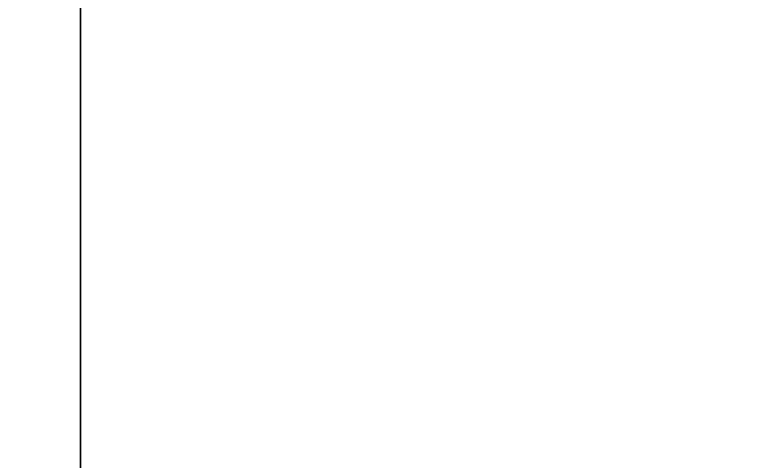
# Model space of a CAD drawing. Extents: x -100 to 4856, y -100 to 4830.
# Drawn here: x 91.36 to 98.5, y 2202.11 to 2206.46 of the extents above; entities that cross this region are included whole.
import ezdxf

# ---------------------------------------------------------------- set-up
doc = ezdxf.new("R2010")
doc.units = 0
for name, color, linetype in [('LAYER0', 7, 'CONTINUOUS'), ('LAYER148', 7, 'CONTINUOUS'), ('LAYER163', 7, 'CONTINUOUS'), ('LAYER216', 7, 'CONTINUOUS'), ('LAYER244', 7, 'CONTINUOUS'), ('LAYER430', 7, 'CONTINUOUS')]:
    doc.layers.add(name, color=color, linetype=linetype)

msp = doc.modelspace()

# ---------------------------------------------------------------- linework, layer by layer
at = {"layer": 'LAYER0', "invisible_edges": 1}
for points in [[(4856, 4830, -5), (-100, -100, -5), (-100, 4830, -5), (4856, 4830, -5)], [(-100, -100, -5), (4856, 4830, -5), (4856, -100, -5), (-100, -100, -5)], [(4856, -100), (-100, 4830), (-100, -100), (4856, -100)], [(-100, 4830), (4856, -100), (4856, 4830), (-100, 4830)]]:
    msp.add_3dface(points, dxfattribs=at)
at = {"layer": 'LAYER148', "invisible_edges": 1}
for points in [[(20, 2238, 80), (570, 1458, 80), (20, 1458, 80), (20, 2238, 80)], [(570, 1458, 80), (20, 2238, 80), (570, 2238, 80), (570, 1458, 80)], [(570, 2238, 98), (20, 1458, 98), (570, 1458, 98), (570, 2238, 98)], [(20, 1458, 98), (570, 2238, 98), (20, 2238, 98), (20, 1458, 98)]]:
    msp.add_3dface(points, dxfattribs=at)
at = {"layer": 'LAYER163', "invisible_edges": 1}
for points in [[(20, 1458, 2539), (570, 2238, 2539), (20, 2238, 2539), (20, 1458, 2539)], [(570, 2238, 2539), (20, 1458, 2539), (570, 1458, 2539), (570, 2238, 2539)], [(570, 1458, 2521), (20, 2238, 2521), (570, 2238, 2521), (570, 1458, 2521)], [(20, 2238, 2521), (570, 1458, 2521), (20, 1458, 2521), (20, 2238, 2521)]]:
    msp.add_3dface(points, dxfattribs=at)
at = {"layer": 'LAYER216', "invisible_edges": 1}
for points in [[(44.6, 1458, 1984), (510, 2238, 1984), (44.6, 2238, 1984), (44.6, 1458, 1984)], [(510, 2238, 1984), (44.6, 1458, 1984), (510, 1458, 1984), (510, 2238, 1984)], [(510, 1458, 1966), (44.6, 2238, 1966), (510, 2238, 1966), (510, 1458, 1966)], [(44.6, 2238, 1966), (510, 1458, 1966), (44.6, 1458, 1966), (44.6, 2238, 1966)]]:
    msp.add_3dface(points, dxfattribs=at)
at = {"layer": 'LAYER244', "invisible_edges": 1}
for points in [[(44.6, 1458, 866), (510, 2238, 866), (44.6, 2238, 866), (44.6, 1458, 866)], [(510, 2238, 866), (44.6, 1458, 866), (510, 1458, 866), (510, 2238, 866)], [(510, 1458, 848), (44.6, 2238, 848), (510, 2238, 848), (510, 1458, 848)], [(44.6, 2238, 848), (510, 1458, 848), (44.6, 1458, 848), (44.6, 2238, 848)]]:
    msp.add_3dface(points, dxfattribs=at)
at = {"layer": 'LAYER430', "invisible_edges": 1}
for points in [[(92, 2202, 98), (492, 2220, 98), (492, 2202, 98), (92, 2202, 98)], [(492, 2220, 98), (92, 2202, 98), (92, 2220, 98), (492, 2220, 98)], [(92, 2220, 848), (492, 2202, 848), (492, 2220, 848), (92, 2220, 848)], [(492, 2202, 848), (92, 2220, 848), (92, 2202, 848), (492, 2202, 848)], [(92, 2202, 98), (92, 2220, 848), (92, 2220, 98), (92, 2202, 98)], [(92, 2220, 848), (92, 2202, 98), (92, 2202, 848), (92, 2220, 848)]]:
    msp.add_3dface(points, dxfattribs=at)

doc.saveas('drawing.dxf')
